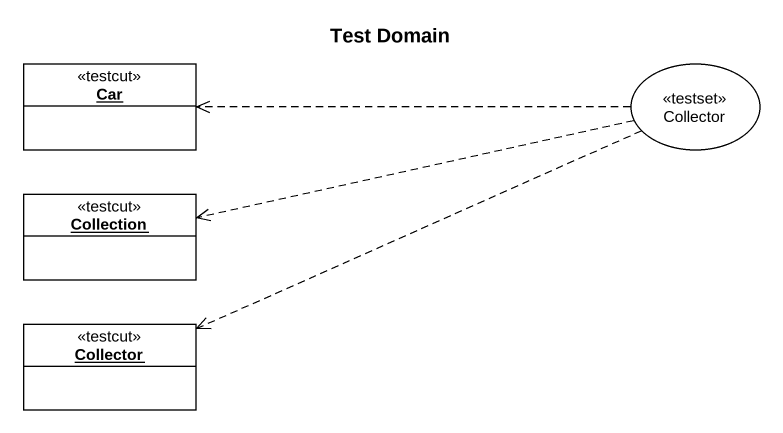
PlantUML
@startuml
title Test Domain
allowmixing
hide circle
hide empty members
object Car <<testcut>>
usecase Collector <<testset>>
object Collection <<testcut>>
object "Collector" as Collector_2 <<testcut>>
Collector .left.> Car
Collector .left.> Collection
Collector .left.> Collector_2
@enduml
